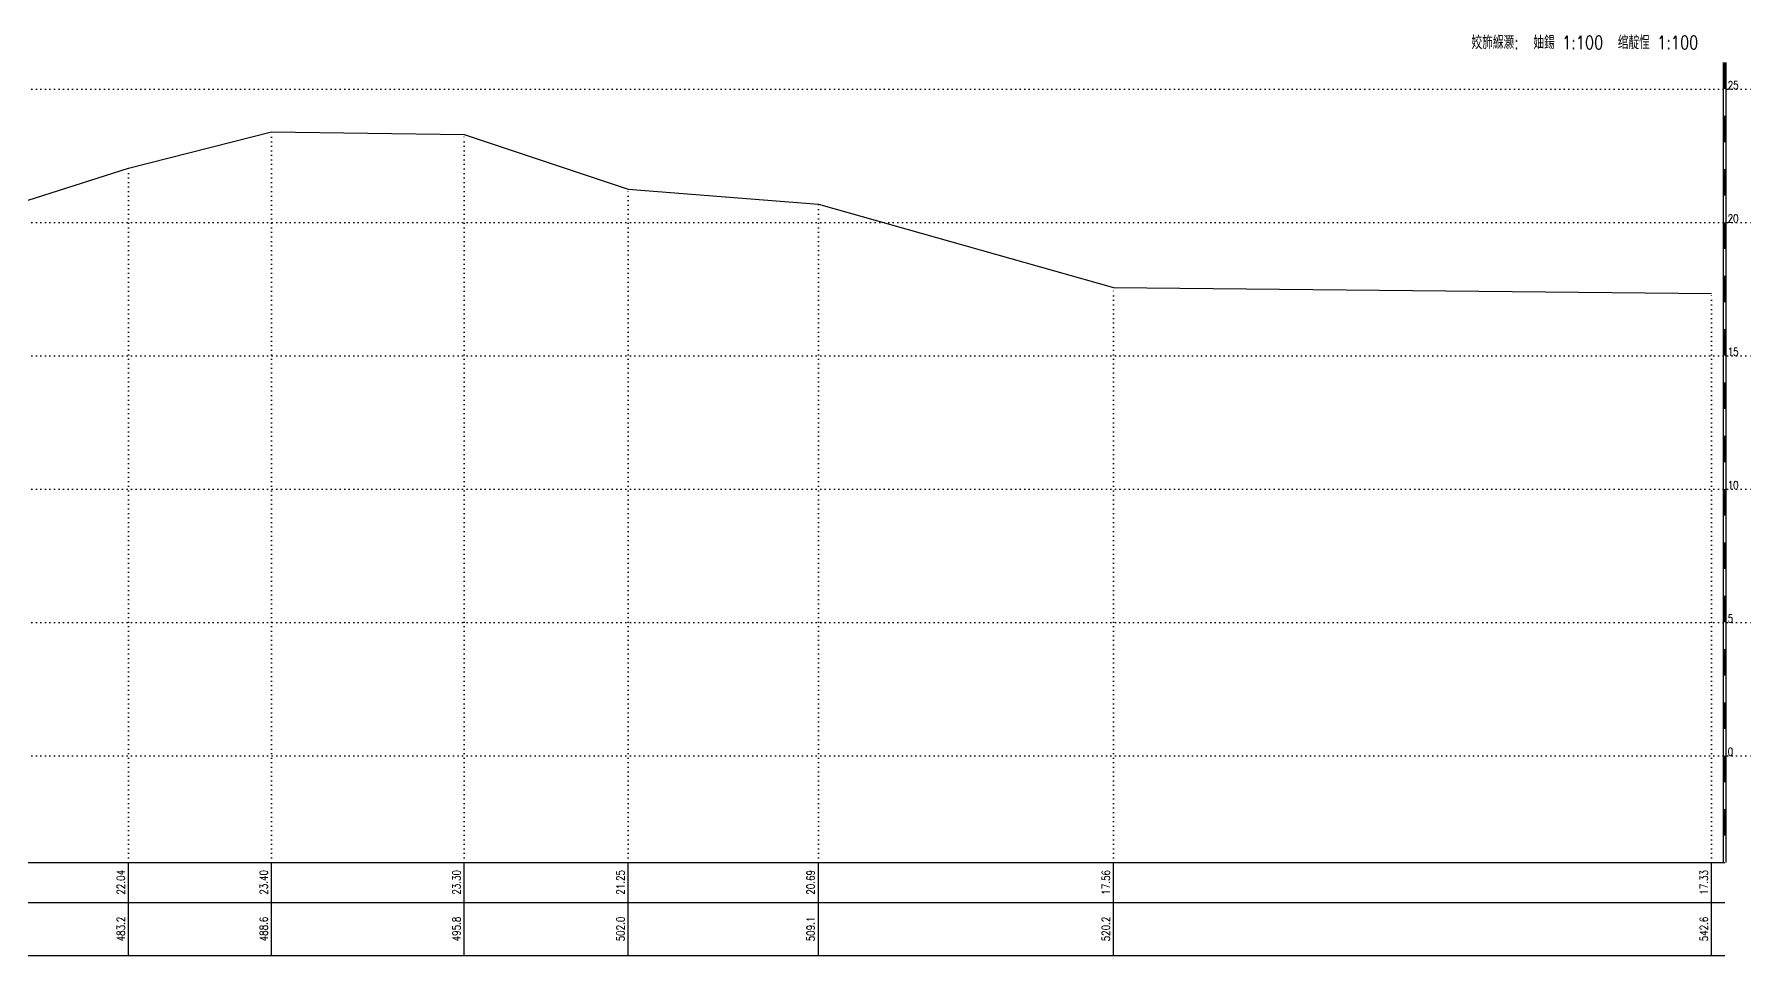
# Model space of a CAD drawing. Extents: x 391414 to 399140, y 3188456 to 3193760.
# Drawn here: x 396277 to 396921, y 3188456 to 3188802 of the extents above; entities that cross this region are included whole.
import ezdxf
from ezdxf.enums import TextEntityAlignment as Align

# ---------------------------------------------------------------- set-up
doc = ezdxf.new("R2010")
doc.units = 0
doc.linetypes.add('X4', pattern=[1.6, 0, -1.6])
for name, color, linetype in [('DMX', 1, 'CONTINUOUS'), ('zdm1', 2, 'CONTINUOUS'), ('ZDMT5', 3, 'CONTINUOUS')]:
    doc.layers.add(name, color=color, linetype=linetype)
doc.styles.add('HZ', font='rs.shx', dxfattribs={"width": 0.8, "bigfont": 'hztxt.shx'})

msp = doc.modelspace()

# ---------------------------------------------------------------- linework, layer by layer
at = {"layer": 'DMX', "linetype": 'Continuous', "flags": 128}
msp.add_lwpolyline([(395301.8263982643, 3188565.590857411), (395444.5340931265, 3188579.100857411), (395656.0111500086, 3188609.420857411), (395938.8420543245, 3188657.210857411), (396068.6636087105, 3188693.350857411), (396181.1467735547, 3188709.950857411), (396312.217820581, 3188751.750857411), (396365.7669444467, 3188765.350857411), (396438.0744499384, 3188764.350857411), (396499.5752963683, 3188743.850857411), (396570.848214219, 3188738.250857411), (396681.5416878786, 3188706.950857411), (396905.7882024444, 3188704.650857411)], dxfattribs=at)
at = {"layer": 'zdm1', "linetype": 'Continuous'}
for p, q in [((396910.2882024444, 3188491.350857411), (396910.2882024444, 3188791.350857411)), ((396911.2882024444, 3188491.350857411), (396911.2882024444, 3188791.350857411)), ((391479.9473693766, 3188491.350857411), (396910.7882024444, 3188491.350857411)), ((391434.9473693766, 3188476.350857411), (396910.7882024444, 3188476.350857411)), ((391434.9473693766, 3188456.350857411), (396910.7882024444, 3188456.350857411))]:
    msp.add_line(p, q, dxfattribs=at)
at = {"layer": 'zdm1', "linetype": 'X4'}
for p, q in [((391464.9473693766, 3188781.350857411), (396920.7882024444, 3188781.350857411)), ((391464.9473693766, 3188731.350857411), (396920.7882024444, 3188731.350857411)), ((391464.9473693766, 3188681.350857411), (396920.7882024444, 3188681.350857411)), ((391464.9473693766, 3188631.350857411), (396920.7882024444, 3188631.350857411)), ((391464.9473693766, 3188581.350857411), (396920.7882024444, 3188581.350857411)), ((391464.9473693766, 3188531.350857411), (396920.7882024444, 3188531.350857411))]:
    msp.add_line(p, q, dxfattribs=at)
at = {"layer": 'zdm1', "linetype": 'Continuous', "const_width": 1, "flags": 128}
for points in [[(396910.7882024444, 3188781.350857411), (396910.7882024444, 3188791.350857411)], [(396910.7882024444, 3188761.350857411), (396910.7882024444, 3188771.350857411)], [(396910.7882024444, 3188741.350857411), (396910.7882024444, 3188751.350857411)], [(396910.7882024444, 3188721.350857411), (396910.7882024444, 3188731.350857411)], [(396910.7882024444, 3188701.350857411), (396910.7882024444, 3188711.350857411)], [(396910.7882024444, 3188681.350857411), (396910.7882024444, 3188691.350857411)], [(396910.7882024444, 3188661.350857411), (396910.7882024444, 3188671.350857411)], [(396910.7882024444, 3188641.350857411), (396910.7882024444, 3188651.350857411)], [(396910.7882024444, 3188621.350857411), (396910.7882024444, 3188631.350857411)], [(396910.7882024444, 3188601.350857411), (396910.7882024444, 3188611.350857411)], [(396910.7882024444, 3188581.350857411), (396910.7882024444, 3188591.350857411)], [(396910.7882024444, 3188561.350857411), (396910.7882024444, 3188571.350857411)], [(396910.7882024444, 3188541.350857411), (396910.7882024444, 3188551.350857411)], [(396910.7882024444, 3188521.350857411), (396910.7882024444, 3188531.350857411)], [(396910.7882024444, 3188501.350857411), (396910.7882024444, 3188511.350857411)]]:
    msp.add_lwpolyline(points, dxfattribs=at)
at = {"layer": 'ZDMT5', "linetype": 'X4'}
for p, q in [((396365.7669444467, 3188491.350857411), (396365.7669444467, 3188765.350857411)), ((396438.0744499384, 3188491.350857411), (396438.0744499384, 3188764.350857411)), ((396312.217820581, 3188491.350857411), (396312.217820581, 3188751.750857411)), ((396499.5752963683, 3188491.350857411), (396499.5752963683, 3188743.850857411)), ((396570.848214219, 3188491.350857411), (396570.848214219, 3188738.250857411)), ((396681.5416878786, 3188491.350857411), (396681.5416878786, 3188706.950857411)), ((396905.7882024444, 3188491.350857411), (396905.7882024444, 3188704.650857411))]:
    msp.add_line(p, q, dxfattribs=at)
at = {"layer": 'ZDMT5', "linetype": 'Continuous'}
for p, q in [((396312.217820581, 3188456.350857411), (396312.217820581, 3188491.350857411)), ((396365.7669444467, 3188456.350857411), (396365.7669444467, 3188491.350857411)), ((396438.0744499384, 3188456.350857411), (396438.0744499384, 3188491.350857411)), ((396499.5752963683, 3188456.350857411), (396499.5752963683, 3188491.350857411)), ((396570.848214219, 3188456.350857411), (396570.848214219, 3188491.350857411)), ((396681.5416878786, 3188456.350857411), (396681.5416878786, 3188491.350857411)), ((396905.7882024444, 3188456.350857411), (396905.7882024444, 3188491.350857411))]:
    msp.add_line(p, q, dxfattribs=at)

# ---------------------------------------------------------------- texts
at = {"layer": 'zdm1', "linetype": 'Continuous', "style": 'HZ', "width": 0.8}
for s, p in [('25', (396911.7882024444, 3188781.350857411)), ('20', (396911.7882024444, 3188731.350857411)), ('15', (396911.7882024444, 3188681.350857411)), ('10', (396911.7882024444, 3188631.350857411)), ('5', (396911.7882024444, 3188581.350857411)), ('0', (396911.7882024444, 3188531.350857411))]:
    msp.add_text(s, height=3, dxfattribs=at).set_placement(p)
at = {"layer": 'ZDMT5', "linetype": 'Continuous', "style": 'HZ', "width": 0.8}
msp.add_text('姣斾緥灏:  妯鍚 1:100  绾靛悜 1:100', height=5, dxfattribs=at).set_placement((396900.7882024444, 3188796.350857411), align=Align.RIGHT)
for s, p in [('22.04', (396311.717820581, 3188483.850857411)), ('23.40', (396365.2669444467, 3188483.850857411)), ('23.30', (396437.5744499384, 3188483.850857411)), ('21.25', (396499.0752963683, 3188483.850857411)), ('20.69', (396570.348214219, 3188483.850857411)), ('17.56', (396681.0416878786, 3188483.850857411)), ('17.33', (396905.2882024444, 3188483.850857411)), ('483.2', (396311.717820581, 3188466.350857411)), ('488.6', (396365.2669444467, 3188466.350857411)), ('495.8', (396437.5744499384, 3188466.350857411)), ('502.0', (396499.0752963683, 3188466.350857411)), ('509.1', (396570.348214219, 3188466.350857411)), ('520.2', (396681.0416878786, 3188466.350857411)), ('542.6', (396905.2882024444, 3188466.350857411))]:
    msp.add_text(s, height=3, rotation=90, dxfattribs=at).set_placement(p, align=Align.BOTTOM_CENTER)

doc.saveas('drawing.dxf')
